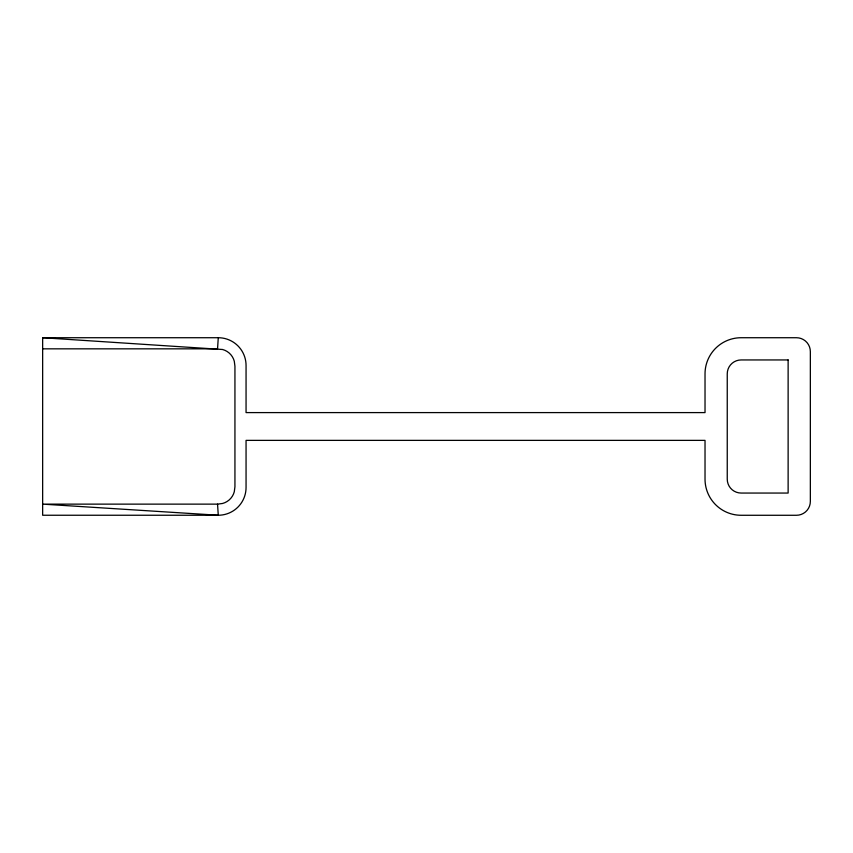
<?xml version="1.0" encoding="UTF-8"?>
<svg xmlns="http://www.w3.org/2000/svg" width="853" height="853" viewBox="0 0 853 853"><rect width="100%" height="100%" fill="white"/><g stroke="black" fill="none" stroke-linecap="round" stroke-linejoin="round"><path stroke-width="1.28" d="M218.272 337.724A27.776 27.776 0 0 1 246.059 365.5L246.059 412.596L705.026 412.596L705.026 373.838A36.114 36.114 0 0 1 741.14 337.724L796.457 337.724A13.893 13.893 0 0 1 810.35 351.617L810.35 501.383A13.893 13.893 0 0 1 796.457 515.276L741.14 515.276A36.114 36.114 0 0 1 705.026 479.162L705.026 440.372L246.059 440.372L246.059 487.468A27.776 27.776 0 0 1 218.272 515.244L42.65 515.244L42.65 337.724L218.272 337.724L217.547 348.834L42.65 348.834M217.547 504.134L218.272 515.244L42.65 504.134L217.547 504.134L222.569 503.473A16.57 16.57 0 0 0 234.287 491.754L234.938 486.743L234.938 366.236L234.287 361.214A16.57 16.57 0 0 0 222.569 349.495L42.65 337.724M788.129 359.945L741.14 359.945A13.893 13.893 0 0 0 727.246 373.838L727.246 479.162A13.893 13.893 0 0 0 741.14 493.055L788.129 493.055L788.129 359.945"/></g></svg>
